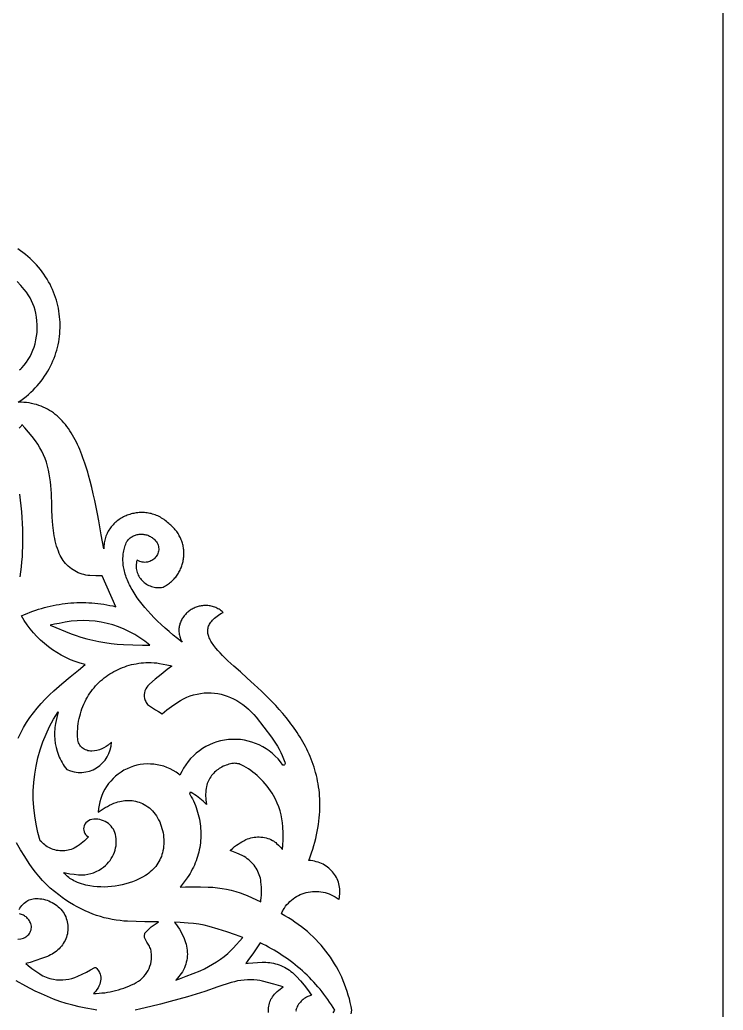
# Model space of a CAD drawing. Extents: x 3770 to 4770, y -395 to 1605.
# Drawn here: x 4357.4 to 4510.8, y 605.2 to 821.1 of the extents above; entities that cross this region are included whole.
import ezdxf

# ---------------------------------------------------------------- set-up
doc = ezdxf.new("R2010")
doc.units = 0
doc.layers.add('LAYER_1', color=18, linetype='CONTINUOUS')
doc.layers.add('LAYER_2', color=5, linetype='CONTINUOUS')

msp = doc.modelspace()

# ---------------------------------------------------------------- linework, layer by layer
at = {"layer": 'LAYER_1'}
for points in [[(4357.37, 744.79), (4357.63, 745.01), (4357.88, 745.26), (4358.38, 745.83), (4358.85, 746.43), (4359.27, 747.05), (4359.65, 747.7), (4360, 748.37), (4360.3, 749.05), (4360.55, 749.76), (4360.76, 750.48), (4360.95, 751.3), (4361.09, 752.12), (4361.18, 752.95), (4361.22, 753.79), (4361.22, 754.62), (4361.17, 755.46), (4361.07, 756.29), (4360.93, 757.12), (4360.76, 757.82), (4360.55, 758.52), (4360.3, 759.19), (4360, 759.85), (4359.66, 760.49), (4359.28, 761.12), (4358.86, 761.72), (4358.41, 762.29), (4357.63, 763.19), (4356.84, 764.06)], [(4357.34, 717.66), (4357.51, 716.4), (4357.65, 715.13), (4357.78, 713.85), (4357.88, 712.58), (4357.95, 711.3), (4358, 710.03), (4358.03, 708.75), (4358.03, 707.47), (4358.01, 706.19), (4357.97, 705.09), (4357.91, 704), (4357.82, 702.91), (4357.7, 701.82), (4357.57, 700.74), (4357.4, 699.66)], [(4357.27, 627.15), (4357.46, 627.45), (4357.67, 627.74), (4357.9, 628.01), (4358.15, 628.28), (4358.41, 628.52), (4358.7, 628.75), (4358.95, 628.92), (4359.21, 629.07), (4359.49, 629.2), (4359.78, 629.31), (4360.07, 629.4), (4360.37, 629.46), (4360.68, 629.5), (4360.99, 629.52), (4361.4, 629.51), (4361.81, 629.48), (4362.22, 629.43), (4362.62, 629.35), (4363.01, 629.25), (4363.4, 629.13), (4363.77, 628.99), (4364.14, 628.83), (4364.5, 628.65), (4364.85, 628.45), (4365.18, 628.23), (4365.5, 627.99), (4365.81, 627.74), (4366.1, 627.46), (4366.37, 627.17), (4366.63, 626.86), (4366.86, 626.54), (4367.07, 626.22), (4367.26, 625.88), (4367.43, 625.53), (4367.57, 625.18), (4367.69, 624.82), (4367.78, 624.46), (4367.86, 624.09), (4367.91, 623.71), (4367.93, 623.33), (4367.93, 622.96), (4367.91, 622.58), (4367.86, 622.2), (4367.79, 621.83), (4367.7, 621.45), (4367.58, 621.08), (4367.44, 620.73), (4367.28, 620.39), (4367.11, 620.06), (4366.91, 619.74), (4366.7, 619.42), (4366.48, 619.12), (4366.23, 618.84), (4365.98, 618.56), (4365.7, 618.3), (4365.42, 618.06), (4365.12, 617.82), (4364.8, 617.6), (4364.48, 617.4), (4364.14, 617.22), (4363.79, 617.05), (4363.43, 616.9), (4362.19, 616.43), (4360.94, 616), (4359.68, 615.6), (4358.77, 615.34), (4359.27, 614.92), (4360.08, 614.28), (4360.91, 613.67), (4361.76, 613.08), (4362.1, 612.87), (4362.46, 612.67), (4362.82, 612.49), (4363.19, 612.34), (4363.57, 612.2), (4363.96, 612.08), (4364.36, 611.98), (4364.76, 611.9), (4365.44, 611.82), (4366.12, 611.78), (4366.79, 611.79), (4367.47, 611.85), (4368.14, 611.95), (4368.8, 612.11), (4369.44, 612.31), (4370.08, 612.56), (4371.02, 613), (4371.96, 613.47), (4372.87, 613.97), (4373.77, 614.51), (4374.02, 614.47), (4374.2, 614.27), (4374.38, 614.06), (4374.6, 613.74), (4374.77, 613.41), (4374.91, 613.06), (4375, 612.71), (4375.06, 612.34), (4375.07, 611.97), (4375.04, 611.6), (4374.97, 611.23), (4374.84, 610.81), (4374.68, 610.4), (4374.48, 610.02), (4374.24, 609.65), (4373.97, 609.3), (4373.67, 608.98), (4373.46, 608.78), (4373.49, 608.78), (4374.1, 608.81), (4374.71, 608.86), (4375.32, 608.92), (4375.93, 608.99), (4376.53, 609.09), (4377.13, 609.2), (4377.73, 609.33), (4378.32, 609.47), (4378.91, 609.63), (4379.5, 609.81), (4380.08, 610), (4380.65, 610.21), (4381.21, 610.43), (4381.77, 610.67), (4382.33, 610.93), (4382.82, 611.19), (4383.29, 611.48), (4383.72, 611.81), (4384.12, 612.16), (4384.49, 612.54), (4384.83, 612.95), (4385.13, 613.38), (4385.4, 613.82), (4385.62, 614.29), (4385.81, 614.77), (4385.96, 615.26), (4386.07, 615.77), (4386.14, 616.29), (4386.17, 616.81), (4386.15, 617.34), (4386.09, 617.87), (4386.04, 618.13), (4385.97, 618.38), (4385.9, 618.62), (4385.8, 618.87), (4385.7, 619.11), (4385.58, 619.34), (4385.44, 619.56), (4385.29, 619.79), (4385.12, 620.03), (4384.97, 620.29), (4384.82, 620.56), (4384.69, 620.84), (4384.63, 621.02), (4384.59, 621.2), (4384.58, 621.39), (4384.6, 621.58), (4384.65, 621.76), (4384.72, 621.93), (4384.82, 622.09), (4384.94, 622.24), (4385.32, 622.62), (4385.7, 622.97), (4386.1, 623.31), (4386.52, 623.64), (4386.95, 623.95), (4387.39, 624.24), (4387.67, 624.41), (4384.67, 624.46), (4380.93, 624.56), (4380.11, 624.61), (4379.29, 624.69), (4378.42, 624.81), (4377.56, 624.96), (4376.7, 625.14), (4375.85, 625.34), (4375.01, 625.58), (4374.18, 625.85), (4373.36, 626.14), (4372.55, 626.46), (4371.67, 626.85), (4370.8, 627.27), (4369.94, 627.71), (4369.1, 628.17), (4368.27, 628.66), (4367.47, 629.18), (4366.68, 629.72), (4365.9, 630.29), (4364.97, 631.03), (4364.07, 631.81), (4363.2, 632.63), (4362.37, 633.48), (4361.58, 634.36), (4360.83, 635.27), (4360.12, 636.21), (4359.46, 637.18), (4358.51, 638.66), (4357.6, 640.16), (4356.72, 641.68)], [(4356.99, 620.68), (4357.65, 620.75), (4357.95, 620.81), (4358.24, 620.9), (4358.51, 621.01), (4358.76, 621.15), (4358.99, 621.31), (4359.19, 621.5), (4359.38, 621.7), (4359.54, 621.92), (4359.68, 622.16), (4359.79, 622.4), (4359.87, 622.66), (4359.92, 622.93), (4359.95, 623.2), (4359.94, 623.48), (4359.89, 623.76), (4359.81, 624.04), (4359.73, 624.25), (4359.64, 624.46), (4359.53, 624.65), (4359.4, 624.84), (4359.27, 625.02), (4359.12, 625.19), (4358.96, 625.35), (4358.79, 625.5), (4358.61, 625.63), (4358.42, 625.76), (4358.22, 625.87), (4358.01, 625.97), (4357.79, 626.06), (4357.57, 626.13), (4357.34, 626.19)], [(4425.73, 604.57), (4426.1, 605.17), (4425.73, 605.77), (4425.35, 606.36), (4424.97, 606.94), (4424.57, 607.51), (4424.16, 608.08), (4423.74, 608.63), (4423.31, 609.18), (4422.88, 609.72), (4422.43, 610.26), (4421.97, 610.78), (4421.51, 611.29), (4421.03, 611.8), (4420.55, 612.3), (4420.06, 612.78), (4419.55, 613.26), (4419.04, 613.73), (4418.52, 614.19), (4418, 614.64), (4417.46, 615.08), (4416.92, 615.51), (4416.37, 615.93), (4415.81, 616.34), (4415.24, 616.74), (4414.66, 617.13), (4414.08, 617.51), (4413.49, 617.88), (4412.89, 618.24), (4412.29, 618.58), (4411.68, 618.92), (4411.06, 619.25), (4410.43, 619.56), (4409.8, 619.86), (4409.07, 618.73), (4408.21, 617.47), (4407.31, 616.24), (4406.67, 615.38), (4407.23, 615.44), (4408.25, 615.52), (4409.27, 615.58), (4410.29, 615.62), (4410.69, 615.63), (4411.1, 615.62), (4411.5, 615.59), (4411.91, 615.55), (4412.33, 615.48), (4412.75, 615.39), (4413.16, 615.29), (4413.56, 615.17), (4413.96, 615.03), (4414.36, 614.88), (4414.74, 614.71), (4415.12, 614.53), (4415.48, 614.33), (4415.84, 614.11), (4416.19, 613.88), (4416.53, 613.63), (4416.85, 613.37), (4417.17, 613.1), (4417.47, 612.81), (4417.76, 612.51), (4418.59, 611.59), (4419.39, 610.64), (4420.14, 609.65), (4421, 608.43), (4420.47, 608.24), (4420.2, 608.13), (4419.94, 608), (4419.69, 607.86), (4419.45, 607.7), (4419.22, 607.53), (4419, 607.35), (4418.79, 607.15), (4418.59, 606.93), (4418.4, 606.7), (4418.22, 606.45), (4418.07, 606.2), (4417.92, 605.94), (4417.8, 605.67), (4417.69, 605.4), (4417.61, 605.17), (4417.69, 604.94)], [(4374.2, 605.17), (4374.2, 605.17), (4374.2, 605.17), (4373.47, 605.33), (4371.82, 605.62), (4370.38, 605.91), (4368.96, 606.25), (4367.56, 606.65), (4366.17, 607.09), (4364.8, 607.58), (4363.45, 608.12), (4362.12, 608.71), (4360.81, 609.35), (4358.71, 610.44), (4356.62, 611.56)], [(4411.67, 604.69), (4411.66, 605.17), (4411.67, 605.65), (4411.7, 606.06), (4411.76, 606.37), (4411.83, 606.67), (4411.93, 606.97), (4412.05, 607.26), (4412.18, 607.55), (4412.34, 607.82), (4412.51, 608.09), (4412.7, 608.34), (4412.97, 608.66), (4413.25, 608.96), (4413.55, 609.25), (4413.87, 609.53), (4414.19, 609.79), (4414.53, 610.04), (4414.85, 610.24), (4412.82, 610.83), (4410.35, 611.51), (4409.77, 611.64), (4409.19, 611.73), (4408.48, 611.79), (4407.76, 611.82), (4407.04, 611.8), (4406.33, 611.75), (4405.62, 611.67), (4404.92, 611.54), (4404.22, 611.38), (4403.53, 611.18), (4400.63, 610.25), (4397.73, 609.28), (4395.87, 608.67), (4393.99, 608.09), (4392.11, 607.54), (4390.21, 607.03), (4388.09, 606.47), (4385.96, 605.94), (4383.81, 605.44), (4382.57, 605.17), (4382.57, 605.17), (4382.57, 605.17)]]:
    msp.add_lwpolyline(points, dxfattribs=at)
msp.add_lwpolyline([(4357.04, 664.51), (4357.62, 665.66), (4358.25, 666.8), (4358.92, 667.9), (4359.64, 668.98), (4360.4, 670.03), (4361.21, 671.04), (4362.06, 672.03), (4362.95, 672.98), (4363.88, 673.9), (4364.85, 674.78), (4366.61, 676.31), (4368.4, 677.82), (4370.2, 679.31), (4371.68, 680.51, -0.205224), (4357.83, 691.14), (4358.44, 691.41), (4359.05, 691.67), (4359.66, 691.92), (4360.28, 692.16), (4360.9, 692.38), (4361.53, 692.58), (4362.15, 692.78), (4362.79, 692.96), (4363.42, 693.12), (4364.06, 693.27), (4364.7, 693.41), (4365.34, 693.54), (4365.99, 693.65), (4366.63, 693.75), (4367.28, 693.83), (4367.93, 693.9), (4368.58, 693.96), (4369.23, 694), (4369.88, 694.03), (4370.54, 694.04), (4371.19, 694.04), (4371.84, 694.03), (4372.5, 694), (4373.15, 693.96), (4373.8, 693.91), (4374.45, 693.84), (4375.1, 693.76), (4375.75, 693.67), (4376.4, 693.56), (4377.04, 693.43), (4377.69, 693.3), (4378.33, 693.14), (4375.35, 699.84), (4375.27, 699.84), (4373.99, 699.87), (4372.71, 699.93), (4372.28, 699.97), (4371.84, 700.03), (4371.42, 700.13), (4371, 700.25), (4370.58, 700.39), (4370.17, 700.56), (4369.78, 700.75), (4369.4, 700.96), (4369.03, 701.18), (4368.67, 701.43), (4368.33, 701.69), (4368, 701.97), (4367.7, 702.26), (4367.4, 702.57), (4367.13, 702.9), (4366.87, 703.24), (4366.63, 703.59), (4366.42, 703.96), (4366.22, 704.33), (4366.04, 704.72), (4365.83, 705.26), (4365.63, 705.81), (4365.45, 706.36), (4365.29, 706.92), (4365.15, 707.48), (4365.03, 708.04), (4364.93, 708.61), (4364.84, 709.18), (4364.65, 710.91), (4364.5, 712.64), (4364.42, 714.37), (4364.38, 716.11), (4364.37, 716.97), (4364.33, 717.83), (4364.27, 718.69), (4364.2, 719.55), (4364.09, 720.4), (4363.97, 721.26), (4363.83, 722.11), (4363.66, 722.95), (4363.46, 723.8), (4363.21, 724.63), (4362.92, 725.45), (4362.59, 726.26), (4362.21, 727.05), (4361.79, 727.81), (4361.33, 728.56), (4360.83, 729.29), (4360.09, 730.27), (4359.32, 731.22), (4358.51, 732.15), (4357.87, 732.84), (4357.86, 732.82), (4357.7, 732.54), (4357.51, 732.28), (4357.31, 732.04)], format="xyb", dxfattribs=at)
for points in [[(4366, 689.5), (4364.99, 689.31), (4364.04, 689.1), (4368.66, 687.21), (4369.46, 686.91), (4370.74, 686.51), (4372.04, 686.15), (4373.35, 685.83), (4374.67, 685.56), (4376, 685.33), (4377.33, 685.15), (4378.68, 685.01), (4380.02, 684.92), (4382.08, 684.83), (4384.14, 684.78), (4385.75, 684.76, 0.240278)], [(4365.78, 670.22), (4365.47, 668.97), (4365.21, 667.71), (4365.13, 667.27), (4365.08, 666.84), (4365.03, 666.4), (4365, 665.96), (4364.99, 665.08), (4365.04, 664.21), (4365.15, 663.34), (4365.32, 662.48), (4365.55, 661.63), (4365.69, 661.21), (4365.84, 660.79), (4366.01, 660.37), (4366.2, 659.96), (4366.41, 659.55), (4366.63, 659.15), (4366.87, 658.76), (4367.12, 658.38), (4367.39, 658.01), (4367.68, 657.65, 0.538493), (4377.41, 663.61), (4376.67, 662.96), (4376.23, 662.64), (4375.77, 662.37), (4375.28, 662.14), (4374.77, 661.95), (4374.25, 661.81), (4373.71, 661.71), (4373.16, 661.66), (4372.86, 661.66), (4372.57, 661.69), (4372.28, 661.75), (4372.01, 661.83), (4371.74, 661.93), (4371.49, 662.06), (4371.26, 662.21), (4371.04, 662.38), (4370.84, 662.57), (4370.66, 662.77), (4370.5, 662.99), (4370.36, 663.23), (4370.24, 663.48), (4370.15, 663.74), (4370.09, 664.01), (4370.05, 664.29), (4370.02, 664.85), (4370.01, 665.41), (4370.02, 665.97), (4370.05, 666.53), (4370.1, 667.09), (4370.17, 667.64), (4370.25, 668.19), (4370.36, 668.74), (4370.49, 669.28), (4370.63, 669.82), (4370.8, 670.36), (4370.98, 670.89), (4371.18, 671.41), (4371.4, 671.93), (4371.64, 672.45), (4371.9, 672.95), (4372.15, 673.4), (4372.42, 673.84), (4372.7, 674.27), (4372.99, 674.69), (4373.3, 675.1), (4373.62, 675.49), (4373.96, 675.88), (4374.3, 676.25), (4374.67, 676.61), (4375.04, 676.95), (4375.42, 677.29), (4375.82, 677.61), (4376.22, 677.92), (4376.64, 678.21), (4377.06, 678.49), (4377.5, 678.76), (4377.94, 679.02), (4378.4, 679.25), (4378.86, 679.48), (4379.33, 679.69), (4379.81, 679.88), (4380.29, 680.06), (4380.79, 680.23), (4381.28, 680.38), (4381.79, 680.51), (4382.3, 680.62), (4382.82, 680.72), (4383.34, 680.81), (4383.86, 680.87), (4384.39, 680.92), (4384.92, 680.96), (4385.46, 680.97), (4386.08, 680.96), (4386.69, 680.93), (4387.3, 680.87), (4387.91, 680.79), (4388.68, 680.65), (4389.45, 680.49), (4390.21, 680.3), (4390.58, 680.19), (4389.57, 679.42), (4388.25, 678.39), (4386.95, 677.32), (4385.68, 676.23), (4385.37, 675.92), (4385.1, 675.58), (4384.89, 675.21), (4384.72, 674.81), (4384.61, 674.4), (4384.56, 673.98), (4384.56, 673.55), (4384.62, 673.13), (4384.68, 672.89), (4384.76, 672.66), (4384.87, 672.44), (4385, 672.23), (4385.14, 672.03), (4385.3, 671.85), (4385.49, 671.68), (4385.68, 671.53), (4386.33, 671.09), (4387, 670.67), (4387.68, 670.27), (4388.48, 669.82), (4389.51, 670.64), (4390.47, 671.35), (4391.44, 672.02), (4392.45, 672.67), (4393.13, 673.05), (4393.83, 673.39), (4394.55, 673.68), (4395.3, 673.92), (4396.06, 674.11), (4396.83, 674.25), (4397.62, 674.34), (4398.41, 674.37), (4399.14, 674.35), (4399.86, 674.29), (4400.58, 674.19), (4401.29, 674.05), (4401.99, 673.86), (4402.67, 673.64), (4403.34, 673.37), (4404, 673.07), (4404.71, 672.69), (4405.4, 672.27), (4406.07, 671.81), (4406.71, 671.32), (4407.32, 670.8), (4407.9, 670.25), (4408.44, 669.67), (4408.96, 669.06), (4410.66, 666.88), (4412.32, 664.67), (4412.76, 664.04), (4413.19, 663.4), (4413.59, 662.74), (4413.97, 662.07), (4414.32, 661.38), (4414.65, 660.69), (4414.95, 659.98), (4415.22, 659.28), (4415.26, 659.12), (4415.26, 658.98), (4415.23, 658.83), (4415.16, 658.7), (4415.12, 658.65), (4415.06, 658.61), (4415, 658.58), (4414.94, 658.57), (4414.87, 658.57), (4414.8, 658.59, 0.594665), (4392.35, 656.39), (4392.11, 656.62, 0.605821), (4374.53, 648.36), (4375.17, 648.8), (4375.61, 649.09), (4376.06, 649.36), (4376.52, 649.61), (4376.99, 649.85), (4377.46, 650.07), (4377.95, 650.28), (4378.44, 650.47), (4378.82, 650.6), (4379.2, 650.7), (4379.58, 650.78), (4379.97, 650.85), (4380.36, 650.89), (4380.75, 650.91), (4381.14, 650.92), (4381.53, 650.9), (4381.92, 650.86), (4382.3, 650.8), (4382.68, 650.73), (4383.06, 650.63), (4383.43, 650.51), (4383.8, 650.37), (4384.16, 650.22), (4384.51, 650.04), (4384.92, 649.8), (4385.31, 649.54), (4385.68, 649.26), (4386.03, 648.96), (4386.36, 648.63), (4386.67, 648.28), (4386.95, 647.92), (4387.21, 647.54), (4387.46, 647.1), (4387.7, 646.66), (4387.92, 646.21), (4388.11, 645.75), (4388.28, 645.28), (4388.42, 644.81), (4388.55, 644.34), (4388.65, 643.85), (4388.73, 643.37), (4388.79, 642.88), (4388.82, 642.39), (4388.83, 641.9), (4388.82, 641.4), (4388.78, 640.91), (4388.72, 640.42), (4388.63, 639.93), (4388.54, 639.51), (4388.42, 639.11), (4388.29, 638.71), (4388.13, 638.32), (4387.96, 637.94), (4387.76, 637.58), (4387.55, 637.22), (4387.31, 636.87), (4387.06, 636.53), (4386.79, 636.21), (4386.5, 635.9), (4386.2, 635.6), (4385.87, 635.31), (4385.54, 635.05), (4385.18, 634.79), (4384.82, 634.56), (4384.14, 634.17), (4383.44, 633.81), (4382.73, 633.48), (4382, 633.18), (4381.26, 632.92), (4380.51, 632.69), (4379.76, 632.5), (4378.99, 632.33), (4378.22, 632.21), (4377.44, 632.11), (4376.65, 632.05), (4375.87, 632.02), (4375.08, 632.03), (4374.29, 632.08), (4373.5, 632.16), (4372.71, 632.27), (4372.25, 632.36), (4371.8, 632.46), (4371.35, 632.58), (4370.9, 632.71), (4370.46, 632.86), (4370.03, 633.03), (4369.6, 633.21), (4369.18, 633.41), (4368.89, 633.56), (4368.61, 633.73), (4368.34, 633.91), (4368.09, 634.1), (4367.84, 634.3), (4367.6, 634.52), (4367.38, 634.75), (4367.17, 634.99), (4367.01, 635.21), (4367.41, 635.11), (4368.35, 634.93), (4369.29, 634.8), (4370.25, 634.7), (4370.91, 634.68), (4371.58, 634.71), (4372.23, 634.8), (4372.88, 634.94), (4373.5, 635.14), (4374.11, 635.39), (4374.7, 635.69), (4375.26, 636.03), (4375.68, 636.35), (4376.08, 636.69), (4376.45, 637.05), (4376.79, 637.43), (4377.1, 637.83), (4377.38, 638.25), (4377.63, 638.68), (4377.85, 639.13), (4378.04, 639.59), (4378.19, 640.07), (4378.31, 640.55), (4378.4, 641.04), (4378.45, 641.54), (4378.46, 642.05), (4378.44, 642.55), (4378.38, 643.06), (4378.3, 643.48), (4378.18, 643.88), (4378.01, 644.26), (4377.82, 644.62), (4377.59, 644.96), (4377.33, 645.28), (4377.05, 645.57), (4376.73, 645.84), (4376.4, 646.08), (4376.04, 646.29), (4375.66, 646.46), (4375.26, 646.61), (4374.85, 646.72), (4374.43, 646.79), (4373.99, 646.83), (4373.55, 646.82), (4373.15, 646.77), (4372.77, 646.66), (4372.41, 646.48), (4372.08, 646.26), (4371.82, 646), (4371.62, 645.72), (4371.47, 645.4), (4371.37, 645.07), (4371.34, 644.73), (4371.37, 644.39), (4371.46, 644.05), (4371.61, 643.73), (4371.78, 643.48), (4371.98, 643.27), (4372.27, 643.03), (4372.39, 642.95), (4372.22, 642.77), (4371.9, 642.43), (4371.55, 642.1), (4371.2, 641.79), (4370.82, 641.49), (4370.44, 641.21), (4370.04, 640.95), (4369.63, 640.7), (4369.31, 640.53), (4368.98, 640.37), (4368.64, 640.24), (4368.29, 640.13), (4367.94, 640.04), (4367.58, 639.98), (4367.22, 639.93), (4366.86, 639.9), (4366.5, 639.9), (4366.14, 639.92), (4365.78, 639.96), (4365.42, 640.02), (4365.06, 640.1), (4364.71, 640.21), (4364.37, 640.33), (4364.03, 640.48), (4363.72, 640.64), (4363.42, 640.81), (4363.13, 641), (4362.86, 641.2), (4362.6, 641.41), (4362.35, 641.64), (4362.12, 641.88), (4361.9, 642.13, -0.225446)]]:
    msp.add_lwpolyline(points, format="xyb", close=True, dxfattribs=at)
for points in [[(4403.51, 631.32), (4404.5, 631.06), (4405.47, 630.75), (4406.43, 630.41), (4407.03, 630.16), (4409.95, 628.83), (4409.99, 629.13), (4410.05, 629.7), (4410.09, 630.27), (4410.11, 630.84), (4410.11, 631.41), (4410.09, 631.98), (4410.05, 632.56), (4410, 633.12), (4409.94, 633.52), (4409.87, 633.92), (4409.77, 634.31), (4409.64, 634.69), (4409.5, 635.06), (4409.34, 635.42), (4409.16, 635.78), (4408.95, 636.13), (4408.73, 636.46), (4408.49, 636.78), (4408.24, 637.1), (4407.96, 637.39), (4407.67, 637.68), (4407.36, 637.95), (4407.03, 638.2), (4406.69, 638.44), (4406.31, 638.67), (4405.92, 638.87), (4404.77, 639.38), (4403.3, 639.99), (4403.89, 640.52), (4404.26, 640.83), (4404.64, 641.12), (4405.03, 641.4), (4405.44, 641.66), (4405.85, 641.9), (4406.28, 642.13), (4406.71, 642.35), (4407.06, 642.5), (4407.42, 642.63), (4407.78, 642.73), (4408.15, 642.82), (4408.51, 642.88), (4408.89, 642.93), (4409.26, 642.95), (4409.63, 642.95), (4410.01, 642.93), (4410.38, 642.89), (4410.75, 642.83), (4411.11, 642.75), (4411.47, 642.64), (4411.83, 642.52), (4412.17, 642.37), (4412.52, 642.2), (4412.76, 642.06), (4412.99, 641.91), (4413.21, 641.74), (4413.42, 641.55), (4413.85, 641.13), (4414.26, 640.7), (4414.66, 640.25), (4414.71, 640.19), (4414.77, 641.05), (4414.81, 642.41), (4414.81, 643.77), (4414.77, 645.13), (4414.7, 646.02), (4414.58, 646.91), (4414.41, 647.79), (4414.18, 648.65), (4413.9, 649.5), (4413.57, 650.34), (4413.19, 651.15), (4412.76, 651.95), (4412.43, 652.49), (4412.08, 653.02), (4411.72, 653.54), (4411.33, 654.04), (4410.93, 654.53), (4410.51, 655.01), (4410.07, 655.47), (4409.62, 655.92), (4409.18, 656.32), (4408.73, 656.71), (4408.26, 657.08), (4407.77, 657.43), (4407.28, 657.76), (4406.77, 658.08), (4406.25, 658.38), (4405.72, 658.66), (4405.47, 658.76), (4405.23, 658.85), (4404.97, 658.92), (4404.72, 658.97), (4404.46, 658.99), (4404.19, 659), (4403.93, 658.98), (4403.67, 658.95), (4403.34, 658.88), (4403.01, 658.8), (4402.69, 658.7), (4402.38, 658.6), (4402.07, 658.47), (4401.77, 658.34), (4401.48, 658.19), (4401.19, 658.03), (4400.91, 657.86), (4400.65, 657.67), (4400.39, 657.47), (4400.13, 657.26), (4399.89, 657.04), (4399.66, 656.81), (4399.44, 656.57), (4399.24, 656.32), (4399.04, 656.05), (4398.85, 655.77), (4398.69, 655.49), (4398.54, 655.19), (4398.41, 654.89), (4398.29, 654.58), (4398.2, 654.26), (4398.12, 653.94), (4398.05, 653.53), (4397.99, 653.11), (4397.95, 652.69), (4397.94, 652.27), (4397.94, 651.85), (4397.96, 651.43), (4398, 651.01), (4398.14, 650.02), (4397.39, 650.73), (4397.04, 651.03), (4396.68, 651.33), (4396.32, 651.61), (4395.94, 651.88), (4395.55, 652.14), (4395.15, 652.38), (4394.76, 652.61), (4394.7, 652.63), (4394.66, 652.64), (4394.61, 652.64), (4394.57, 652.62), (4394.53, 652.6), (4394.5, 652.57), (4394.48, 652.54), (4394.46, 652.5), (4394.45, 652.41), (4394.46, 652.32), (4394.49, 652.23), (4394.54, 652.14), (4394.8, 651.7), (4395.05, 651.25), (4395.29, 650.79), (4395.5, 650.32), (4395.7, 649.83), (4395.88, 649.34), (4396.05, 648.84), (4396.2, 648.34), (4396.34, 647.84), (4396.47, 647.33), (4396.57, 646.82), (4396.67, 646.31), (4396.74, 645.79), (4396.8, 645.27), (4396.85, 644.76), (4396.88, 644.24), (4396.89, 643.71), (4396.89, 643.19), (4396.88, 642.67), (4396.84, 642.15), (4396.8, 641.65), (4396.73, 641.14), (4396.65, 640.65), (4396.56, 640.15), (4396.45, 639.66), (4396.33, 639.17), (4396.19, 638.69), (4396.03, 638.21), (4395.86, 637.74), (4395.68, 637.27), (4395.48, 636.8), (4395.27, 636.34), (4395.04, 635.89), (4394.8, 635.44), (4394.54, 635), (4394.27, 634.57), (4393.91, 634.05), (4392.36, 632.01), (4393.57, 632.05), (4395.2, 632.06), (4396.83, 632.05), (4398.46, 632.01), (4399.48, 631.96), (4400.5, 631.86), (4401.51, 631.72), (4402.52, 631.54)], [(4392.88, 613.56), (4392.59, 613.15), (4391.77, 612.15), (4391.41, 611.75), (4392.22, 612.02), (4393.73, 612.58), (4395.23, 613.17), (4396.72, 613.78), (4397.66, 614.21), (4398.57, 614.67), (4399.46, 615.17), (4400.33, 615.71), (4401.16, 616.29), (4401.97, 616.9), (4402.75, 617.55), (4403.5, 618.23), (4403.94, 618.68), (4406.08, 621.02), (4404.48, 621.62), (4402.58, 622.27), (4400.66, 622.87), (4398.73, 623.42), (4397.6, 623.69), (4396.45, 623.91), (4395.3, 624.07), (4394.13, 624.17), (4392.42, 624.27), (4391.15, 624.34), (4391.22, 624.24), (4391.57, 623.78), (4391.9, 623.31), (4392.21, 622.83), (4392.51, 622.33), (4392.78, 621.83), (4393.04, 621.32), (4393.28, 620.8), (4393.44, 620.38), (4393.58, 619.96), (4393.7, 619.54), (4393.8, 619.11), (4393.87, 618.68), (4393.92, 618.25), (4393.94, 617.82), (4393.95, 617.38), (4393.92, 616.95), (4393.88, 616.51), (4393.81, 616.08), (4393.72, 615.66), (4393.61, 615.23), (4393.47, 614.81), (4393.31, 614.4), (4393.12, 613.99)]]:
    msp.add_lwpolyline(points, close=True, dxfattribs=at)
at = {"layer": 'LAYER_2'}
msp.add_lwpolyline([(4510.78, -135.83), (4510.78, 1346.17), (4028.78, 1346.17), (4028.78, -135.83)], close=True, dxfattribs=at)
msp.add_lwpolyline([(4429.64, 604.34), (4429.78, 605.17), (4429.64, 606), (4429.46, 606.83), (4429.27, 607.65), (4429.05, 608.46), (4428.81, 609.26), (4428.54, 610.05), (4428.25, 610.83), (4427.94, 611.6), (4427.61, 612.37), (4427.25, 613.12), (4426.88, 613.86), (4426.48, 614.59), (4426.06, 615.3), (4425.62, 616.01), (4425.15, 616.7), (4424.67, 617.38), (4424.17, 618.05), (4423.65, 618.7), (4423.11, 619.34), (4422.55, 619.96), (4421.97, 620.57), (4421.37, 621.16), (4420.76, 621.74), (4420.13, 622.3), (4419.48, 622.84), (4418.81, 623.37), (4418.12, 623.88), (4417.42, 624.37), (4416.7, 624.84), (4415.97, 625.3), (4415.22, 625.73), (4414.46, 626.15), (4414.55, 626.37), (4414.65, 626.6), (4414.76, 626.81), (4414.87, 627.02), (4415.11, 627.43), (4415.38, 627.82), (4415.66, 628.19), (4415.97, 628.54), (4416.29, 628.86), (4416.64, 629.17), (4416.99, 629.45), (4417.37, 629.71), (4417.76, 629.95), (4418.16, 630.17), (4418.57, 630.36), (4419, 630.54), (4419.43, 630.68), (4419.87, 630.81), (4420.31, 630.91), (4420.77, 630.99), (4421.22, 631.04), (4421.68, 631.06), (4422.15, 631.07), (4422.61, 631.04), (4423.07, 630.99), (4423.53, 630.92), (4423.99, 630.81), (4424.44, 630.68), (4424.89, 630.53), (4425.33, 630.34), (4425.76, 630.13), (4426.18, 629.89), (4426.6, 629.63), (4426.8, 629.48), (4427, 629.33), (4427.09, 629.72), (4427.16, 630.11), (4427.2, 630.5), (4427.22, 630.88), (4427.22, 631.26), (4427.19, 631.64), (4427.15, 632.01), (4427.08, 632.38), (4426.99, 632.74), (4426.88, 633.09), (4426.75, 633.44), (4426.6, 633.78), (4426.44, 634.11), (4426.25, 634.43), (4426.05, 634.74), (4425.83, 635.04), (4425.6, 635.33), (4425.34, 635.61), (4425.08, 635.87), (4424.8, 636.12), (4424.5, 636.36), (4424.19, 636.58), (4423.87, 636.79), (4423.53, 636.98), (4423.18, 637.15), (4422.82, 637.3), (4422.45, 637.44), (4422.07, 637.55), (4421.68, 637.65), (4421.28, 637.73), (4420.87, 637.78), (4420.45, 637.82), (4420.76, 638.64), (4421.04, 639.45), (4421.3, 640.25), (4421.54, 641.05), (4421.76, 641.83), (4421.96, 642.61), (4422.13, 643.38), (4422.29, 644.14), (4422.43, 644.89), (4422.54, 645.63), (4422.64, 646.36), (4422.72, 647.08), (4422.78, 647.8), (4422.83, 648.51), (4422.85, 649.21), (4422.86, 649.9), (4422.85, 650.58), (4422.83, 651.26), (4422.79, 651.92), (4422.73, 652.58), (4422.66, 653.23), (4422.57, 653.87), (4422.47, 654.51), (4422.35, 655.14), (4422.22, 655.76), (4422.08, 656.37), (4421.92, 656.97), (4421.75, 657.57), (4421.57, 658.16), (4421.38, 658.75), (4421.17, 659.32), (4420.95, 659.89), (4420.72, 660.45), (4420.48, 661.01), (4420.23, 661.55), (4419.97, 662.09), (4419.7, 662.63), (4419.42, 663.15), (4419.13, 663.68), (4418.84, 664.19), (4418.53, 664.7), (4418.22, 665.2), (4417.9, 665.69), (4417.57, 666.18), (4417.24, 666.66), (4416.9, 667.14), (4416.55, 667.61), (4416.2, 668.07), (4415.48, 668.98), (4414.74, 669.87), (4413.99, 670.74), (4413.22, 671.58), (4412.44, 672.4), (4411.66, 673.2), (4410.88, 673.98), (4410.09, 674.74), (4409.3, 675.48), (4408.52, 676.2), (4406.99, 677.59), (4405.51, 678.91), (4404.11, 680.17), (4403.44, 680.77), (4402.81, 681.37), (4402.2, 681.94), (4401.63, 682.51), (4401.09, 683.06), (4400.6, 683.6), (4400.15, 684.13), (4399.94, 684.39), (4399.74, 684.65), (4399.55, 684.9), (4399.38, 685.16), (4399.22, 685.41), (4399.07, 685.65), (4398.94, 685.9), (4398.82, 686.14), (4398.71, 686.38), (4398.62, 686.62), (4398.55, 686.86), (4398.49, 687.09), (4398.44, 687.33), (4398.41, 687.56), (4398.4, 687.79), (4398.4, 688.01), (4398.43, 688.24), (4398.47, 688.47), (4398.52, 688.69), (4398.6, 688.91), (4398.69, 689.13), (4398.81, 689.35), (4398.94, 689.57), (4399.09, 689.78), (4399.26, 690), (4399.45, 690.21), (4399.67, 690.43), (4399.9, 690.64), (4400.16, 690.85), (4400.44, 691.06), (4400.74, 691.28), (4401.06, 691.49), (4401.4, 691.7), (4401.77, 691.9), (4401.55, 692.09), (4401.32, 692.27), (4401.1, 692.43), (4400.86, 692.58), (4400.63, 692.71), (4400.39, 692.84), (4400.15, 692.95), (4399.91, 693.04), (4399.67, 693.13), (4399.43, 693.2), (4399.18, 693.26), (4398.94, 693.32), (4398.7, 693.35), (4398.45, 693.38), (4398.21, 693.4), (4397.96, 693.41), (4397.72, 693.4), (4397.48, 693.39), (4397.24, 693.37), (4397, 693.33), (4396.77, 693.29), (4396.54, 693.24), (4396.31, 693.18), (4396.08, 693.11), (4395.85, 693.03), (4395.63, 692.94), (4395.42, 692.84), (4395.21, 692.74), (4395, 692.63), (4394.79, 692.51), (4394.6, 692.38), (4394.4, 692.25), (4394.22, 692.1), (4394.04, 691.96), (4393.86, 691.8), (4393.69, 691.64), (4393.53, 691.47), (4393.38, 691.3), (4393.23, 691.12), (4393.09, 690.94), (4392.96, 690.75), (4392.83, 690.55), (4392.72, 690.35), (4392.61, 690.15), (4392.52, 689.94), (4392.43, 689.72), (4392.35, 689.51), (4392.28, 689.29), (4392.23, 689.06), (4392.18, 688.83), (4392.14, 688.6), (4392.12, 688.37), (4392.1, 688.13), (4392.1, 687.89), (4392.11, 687.65), (4392.14, 687.4), (4392.17, 687.16), (4392.22, 686.91), (4392.28, 686.66), (4392.36, 686.41), (4392.45, 686.16), (4392.55, 685.9), (4392.67, 685.65), (4392.8, 685.4), (4391.81, 686.18), (4390.87, 686.95), (4389.96, 687.73), (4389.09, 688.49), (4388.26, 689.25), (4387.47, 690.01), (4386.72, 690.75), (4386.01, 691.5), (4385.34, 692.23), (4384.7, 692.96), (4384.11, 693.68), (4383.55, 694.4), (4383.03, 695.11), (4382.55, 695.82), (4382.12, 696.52), (4381.91, 696.86), (4381.72, 697.21), (4381.53, 697.55), (4381.36, 697.89), (4381.19, 698.23), (4381.04, 698.57), (4380.89, 698.91), (4380.76, 699.24), (4380.63, 699.58), (4380.52, 699.91), (4380.41, 700.24), (4380.32, 700.57), (4380.23, 700.89), (4380.16, 701.22), (4380.09, 701.54), (4380.04, 701.86), (4379.99, 702.18), (4379.96, 702.5), (4379.93, 702.82), (4379.92, 703.13), (4379.91, 703.45), (4379.91, 703.76), (4379.93, 704.07), (4379.95, 704.37), (4379.99, 704.68), (4380.03, 704.98), (4380.09, 705.29), (4380.15, 705.59), (4380.23, 705.88), (4380.31, 706.18), (4380.41, 706.48), (4380.51, 706.77), (4380.63, 707.06), (4380.76, 707.35), (4380.89, 707.53), (4381.03, 707.7), (4381.19, 707.85), (4381.34, 708), (4381.51, 708.14), (4381.68, 708.27), (4381.86, 708.38), (4382.05, 708.49), (4382.24, 708.58), (4382.43, 708.67), (4382.63, 708.74), (4382.83, 708.81), (4383.03, 708.86), (4383.24, 708.9), (4383.45, 708.93), (4383.66, 708.95), (4383.87, 708.96), (4384.08, 708.96), (4384.29, 708.95), (4384.5, 708.92), (4384.71, 708.89), (4384.92, 708.84), (4385.12, 708.79), (4385.32, 708.72), (4385.52, 708.64), (4385.72, 708.55), (4385.91, 708.45), (4386.09, 708.34), (4386.27, 708.21), (4386.45, 708.08), (4386.62, 707.93), (4386.78, 707.77), (4387, 707.54), (4387.2, 707.3), (4387.36, 707.05), (4387.49, 706.8), (4387.59, 706.55), (4387.66, 706.29), (4387.7, 706.03), (4387.72, 705.78), (4387.71, 705.52), (4387.67, 705.27), (4387.61, 705.02), (4387.53, 704.78), (4387.43, 704.55), (4387.31, 704.33), (4387.17, 704.11), (4387.01, 703.91), (4386.83, 703.72), (4386.64, 703.54), (4386.44, 703.38), (4386.22, 703.24), (4385.99, 703.11), (4385.75, 703.01), (4385.5, 702.92), (4385.24, 702.86), (4384.97, 702.82), (4384.7, 702.81), (4384.42, 702.82), (4384.13, 702.86), (4383.85, 702.93), (4383.56, 703.03), (4383.27, 703.16), (4383.13, 703.23), (4382.99, 703.32), (4382.9, 703), (4382.85, 702.69), (4382.81, 702.38), (4382.79, 702.07), (4382.8, 701.77), (4382.83, 701.46), (4382.88, 701.17), (4382.94, 700.88), (4383.03, 700.6), (4383.13, 700.32), (4383.25, 700.05), (4383.39, 699.79), (4383.54, 699.54), (4383.71, 699.3), (4383.9, 699.07), (4384.1, 698.85), (4384.31, 698.64), (4384.53, 698.44), (4384.77, 698.26), (4385.02, 698.09), (4385.28, 697.94), (4385.55, 697.8), (4385.83, 697.67), (4386.12, 697.57), (4386.41, 697.48), (4386.72, 697.4), (4387.03, 697.35), (4387.35, 697.31), (4387.67, 697.3), (4388, 697.31), (4388.33, 697.33), (4388.67, 697.38), (4388.93, 697.52), (4389.17, 697.66), (4389.41, 697.82), (4389.64, 697.97), (4389.87, 698.14), (4390.08, 698.31), (4390.3, 698.48), (4390.5, 698.66), (4390.69, 698.84), (4390.88, 699.03), (4391.06, 699.22), (4391.24, 699.42), (4391.41, 699.62), (4391.57, 699.83), (4391.72, 700.04), (4391.86, 700.25), (4392, 700.47), (4392.13, 700.69), (4392.25, 700.91), (4392.37, 701.14), (4392.48, 701.37), (4392.58, 701.6), (4392.67, 701.83), (4392.76, 702.07), (4392.84, 702.31), (4392.91, 702.55), (4392.97, 702.79), (4393.03, 703.03), (4393.07, 703.28), (4393.11, 703.52), (4393.15, 703.77), (4393.17, 704.02), (4393.19, 704.26), (4393.2, 704.51), (4393.21, 704.76), (4393.2, 705.01), (4393.19, 705.26), (4393.17, 705.51), (4393.14, 705.76), (4393.1, 706), (4393.06, 706.25), (4393.01, 706.49), (4392.95, 706.74), (4392.88, 706.98), (4392.81, 707.22), (4392.73, 707.46), (4392.64, 707.7), (4392.54, 707.94), (4392.44, 708.17), (4392.32, 708.4), (4392.2, 708.63), (4392.07, 708.85), (4391.93, 709.08), (4391.79, 709.3), (4391.64, 709.51), (4391.48, 709.72), (4391.31, 709.93), (4391.13, 710.14), (4390.94, 710.34), (4390.75, 710.53), (4390.55, 710.73), (4390.34, 710.91), (4390.12, 711.1), (4389.9, 711.27), (4389.65, 711.51), (4389.4, 711.73), (4389.15, 711.93), (4388.89, 712.13), (4388.62, 712.31), (4388.35, 712.48), (4388.08, 712.64), (4387.8, 712.79), (4387.52, 712.93), (4387.24, 713.05), (4386.95, 713.16), (4386.67, 713.26), (4386.38, 713.35), (4386.08, 713.43), (4385.79, 713.5), (4385.5, 713.56), (4385.2, 713.6), (4384.9, 713.64), (4384.61, 713.66), (4384.31, 713.68), (4384.01, 713.68), (4383.72, 713.68), (4383.42, 713.66), (4383.13, 713.64), (4382.83, 713.6), (4382.54, 713.55), (4382.26, 713.5), (4381.97, 713.43), (4381.69, 713.36), (4381.4, 713.28), (4381.13, 713.18), (4380.85, 713.08), (4380.58, 712.97), (4380.32, 712.85), (4380.06, 712.72), (4379.8, 712.59), (4379.55, 712.44), (4379.3, 712.29), (4379.06, 712.13), (4378.82, 711.96), (4378.6, 711.78), (4378.37, 711.6), (4378.16, 711.4), (4377.95, 711.2), (4377.75, 710.99), (4377.56, 710.78), (4377.37, 710.55), (4377.19, 710.32), (4377.03, 710.09), (4376.87, 709.84), (4376.72, 709.59), (4376.58, 709.33), (4376.45, 709.07), (4376.32, 708.8), (4376.21, 708.52), (4376.11, 708.24), (4376.03, 707.95), (4375.95, 707.65), (4375.88, 707.35), (4375.83, 707.04), (4375.79, 706.73), (4375.76, 706.41), (4375.74, 706.09), (4375.74, 705.76), (4375.19, 708.84), (4374.63, 711.88), (4374.35, 713.37), (4374.06, 714.85), (4373.75, 716.3), (4373.44, 717.73), (4373.12, 719.13), (4372.77, 720.5), (4372.41, 721.84), (4372.23, 722.5), (4372.03, 723.14), (4371.83, 723.78), (4371.63, 724.41), (4371.42, 725.02), (4371.2, 725.63), (4370.98, 726.23), (4370.75, 726.81), (4370.52, 727.39), (4370.27, 727.95), (4370.02, 728.5), (4369.76, 729.03), (4369.5, 729.56), (4369.22, 730.07), (4368.94, 730.57), (4368.64, 731.05), (4368.34, 731.52), (4368.03, 731.98), (4367.71, 732.42), (4367.38, 732.84), (4367.04, 733.25), (4366.69, 733.65), (4366.33, 734.03), (4365.95, 734.39), (4365.57, 734.74), (4365.17, 735.06), (4364.77, 735.38), (4364.35, 735.67), (4363.92, 735.94), (4363.47, 736.2), (4363.02, 736.44), (4362.55, 736.66), (4362.07, 736.86), (4361.57, 737.04), (4361.06, 737.2), (4360.54, 737.34), (4360, 737.46), (4359.45, 737.56), (4358.88, 737.64), (4358.3, 737.69), (4357.7, 737.72), (4357.09, 737.74), (4357.68, 738.14), (4358.24, 738.56), (4358.79, 738.99), (4359.32, 739.43), (4359.82, 739.89), (4360.31, 740.35), (4360.78, 740.83), (4361.23, 741.32), (4361.66, 741.82), (4362.07, 742.33), (4362.46, 742.85), (4362.83, 743.38), (4363.18, 743.92), (4363.52, 744.47), (4363.83, 745.02), (4364.12, 745.58), (4364.4, 746.15), (4364.65, 746.72), (4364.89, 747.3), (4365.1, 747.89), (4365.3, 748.48), (4365.48, 749.07), (4365.64, 749.67), (4365.78, 750.27), (4365.9, 750.87), (4366, 751.48), (4366.08, 752.09), (4366.14, 752.7), (4366.18, 753.31), (4366.21, 753.93), (4366.21, 754.54), (4366.2, 755.15), (4366.17, 755.76), (4366.11, 756.37), (4366.04, 756.98), (4365.95, 757.59), (4365.84, 758.2), (4365.71, 758.8), (4365.57, 759.4), (4365.4, 759.99), (4365.21, 760.58), (4365.01, 761.17), (4364.79, 761.75), (4364.55, 762.32), (4364.28, 762.89), (4364.01, 763.45), (4363.71, 764.01), (4363.39, 764.55), (4363.05, 765.09), (4362.7, 765.62), (4362.32, 766.14), (4361.93, 766.65), (4361.52, 767.15), (4361.09, 767.65), (4360.64, 768.13), (4360.18, 768.59), (4359.69, 769.05), (4359.18, 769.5), (4358.66, 769.93), (4358.12, 770.35), (4357.56, 770.75), (4356.98, 771.15)], dxfattribs=at)

doc.saveas('drawing.dxf')
